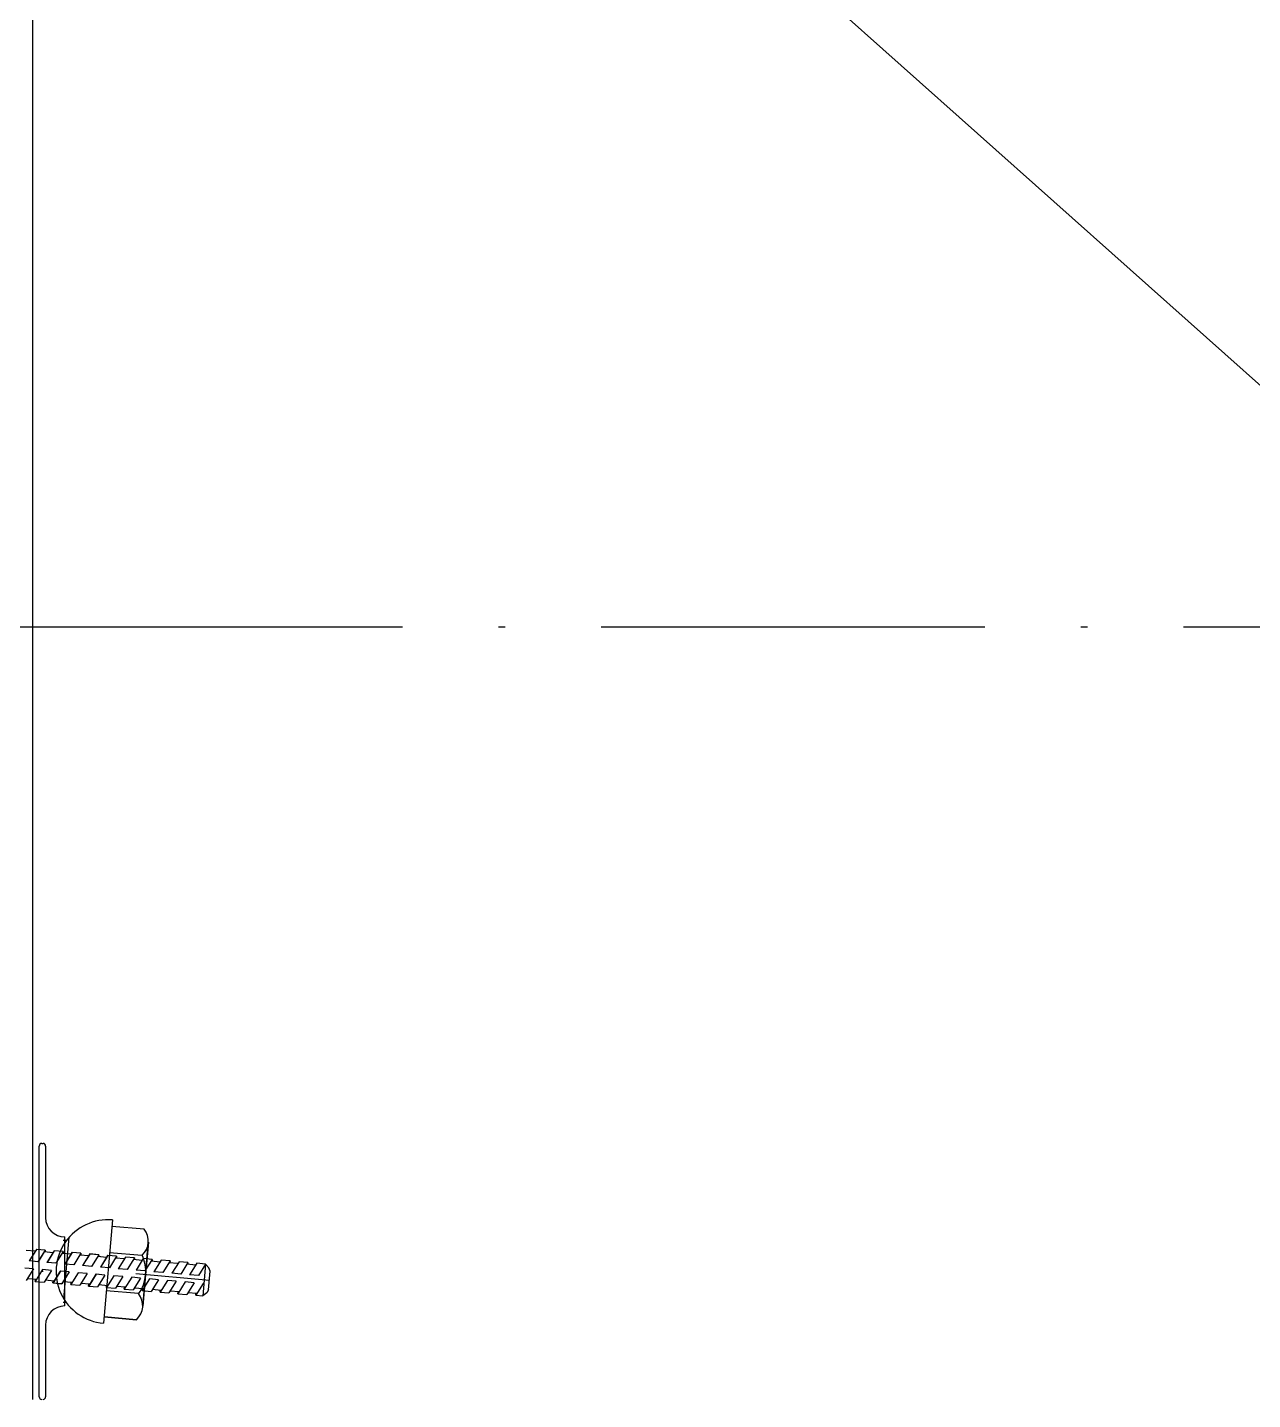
# Model space of a CAD drawing. Header units: millimetres. Extents: x -1985 to 969, y 203 to 500.
# Drawn here: x -1730.56 to -1711.42, y 398.95 to 420.4 of the extents above; entities that cross this region are included whole.
import ezdxf

# ---------------------------------------------------------------- set-up
doc = ezdxf.new("R2010")
doc.units = ezdxf.units.MM
doc.linetypes.add('ACAD_ISO10W100', pattern=[18, 12, -3, 0, -3])
for name, color, linetype in [('А_1500', 7, 'Continuous'), ('А_1500_Г', 7, 'Continuous'), ('А_1500_Ось', 252, 'Continuous'), ('А_1500_Ш', 7, 'Continuous'), ('А_16', 7, 'Continuous')]:
    doc.layers.add(name, color=color, linetype=linetype)
doc.layers.add('Сетка', color=7, linetype='ограждение1', lineweight=30)
doc.linetypes.add('ограждение1', pattern='A,6.35,-2.54,[133,ltypeshp.shx,S=2.54,R=0,X=-2.54,Y=0],-2.54,25.4', length=36.83)

msp = doc.modelspace()

# ---------------------------------------------------------------- linework, layer by layer
msp.add_line((-1738.039, 438.644), (-1708.424, 412.237))
at = {"color": 7}
msp.add_line((-1730.381, 401.008), (-1730.381, 402.008), dxfattribs=at)
at = {"layer": 'А_1500'}
for p, q in [((-1730.443, 401.273), (-1730.583, 401.285)), ((-1730.425, 401.301), (-1730.538, 401.12)), ((-1730.288, 401.289), (-1730.427, 401.301)), ((-1730.286, 401.289), (-1730.425, 401.301)), ((-1730.288, 401.289), (-1730.401, 401.108)), ((-1730.286, 401.289), (-1730.399, 401.108)), ((-1730.166, 401.249), (-1730.306, 401.261)), ((-1730.164, 401.248), (-1730.303, 401.26)), ((-1730.288, 401.289), (-1730.29, 401.259)), ((-1730.286, 401.289), (-1730.288, 401.259)), ((-1730.148, 401.277), (-1730.261, 401.096)), ((-1730.146, 401.277), (-1730.259, 401.096)), ((-1730.009, 401.265), (-1730.148, 401.277)), ((-1730.006, 401.265), (-1730.146, 401.277)), ((-1730.009, 401.265), (-1730.122, 401.084)), ((-1730.006, 401.265), (-1730.119, 401.084)), ((-1729.886, 401.224), (-1730.026, 401.236)), ((-1729.886, 401.224), (-1730.024, 401.236)), ((-1730.009, 401.265), (-1730.011, 401.235)), ((-1730.006, 401.265), (-1730.009, 401.235)), ((-1729.869, 401.253), (-1729.982, 401.072)), ((-1729.868, 401.253), (-1729.981, 401.072)), ((-1729.729, 401.241), (-1729.869, 401.253)), ((-1729.728, 401.241), (-1729.868, 401.253)), ((-1729.729, 401.241), (-1729.842, 401.06)), ((-1729.728, 401.241), (-1729.841, 401.06)), ((-1729.607, 401.2), (-1729.747, 401.212)), ((-1729.729, 401.241), (-1729.732, 401.211)), ((-1729.728, 401.241), (-1729.731, 401.211)), ((-1729.59, 401.229), (-1729.703, 401.047)), ((-1729.589, 401.228), (-1729.702, 401.047)), ((-1729.45, 401.216), (-1729.59, 401.229)), ((-1729.449, 401.216), (-1729.589, 401.228)), ((-1729.45, 401.216), (-1729.563, 401.035)), ((-1729.449, 401.216), (-1729.562, 401.035)), ((-1729.45, 401.216), (-1729.453, 401.187)), ((-1729.449, 401.216), (-1729.452, 401.187)), ((-1730.468, 400.996), (-1730.607, 401.009)), ((-1730.401, 401.108), (-1730.54, 401.12)), ((-1730.399, 401.108), (-1730.538, 401.12)), ((-1730.122, 401.084), (-1730.261, 401.096)), ((-1730.119, 401.084), (-1730.259, 401.096)), ((-1729.842, 401.06), (-1729.982, 401.072)), ((-1729.841, 401.06), (-1729.981, 401.072)), ((-1729.606, 401.2), (-1729.746, 401.212)), ((-1729.563, 401.035), (-1729.703, 401.047)), ((-1729.562, 401.035), (-1729.702, 401.047)), ((-1729.329, 401.176), (-1729.468, 401.188)), ((-1729.328, 401.176), (-1729.467, 401.188)), ((-1729.312, 401.204), (-1729.424, 401.023)), ((-1729.285, 401.011), (-1729.424, 401.023)), ((-1729.31, 401.204), (-1729.423, 401.023)), ((-1729.284, 401.011), (-1729.423, 401.023)), ((-1729.172, 401.192), (-1729.312, 401.204)), ((-1729.171, 401.192), (-1729.31, 401.204)), ((-1729.172, 401.192), (-1729.285, 401.011)), ((-1729.171, 401.192), (-1729.284, 401.011)), ((-1729.05, 401.152), (-1729.19, 401.164)), ((-1729.172, 401.192), (-1729.175, 401.163)), ((-1729.032, 401.18), (-1729.145, 400.999)), ((-1729.006, 400.987), (-1729.145, 400.999)), ((-1728.893, 401.168), (-1729.032, 401.18)), ((-1728.893, 401.168), (-1729.006, 400.987)), ((-1728.772, 401.128), (-1728.911, 401.14)), ((-1728.893, 401.168), (-1728.895, 401.138)), ((-1728.754, 401.156), (-1728.867, 400.975)), ((-1728.615, 401.144), (-1728.754, 401.156)), ((-1728.615, 401.144), (-1728.728, 400.963)), ((-1728.493, 401.103), (-1728.632, 401.116)), ((-1728.615, 401.144), (-1728.617, 401.114)), ((-1728.475, 401.132), (-1728.588, 400.951)), ((-1728.335, 401.12), (-1728.475, 401.132)), ((-1728.335, 401.12), (-1728.448, 400.939)), ((-1728.214, 401.079), (-1728.353, 401.091)), ((-1728.335, 401.12), (-1728.338, 401.09)), ((-1728.196, 401.108), (-1728.309, 400.927)), ((-1728.056, 401.096), (-1728.196, 401.108)), ((-1728.056, 401.096), (-1728.169, 400.915)), ((-1727.935, 401.055), (-1728.074, 401.067)), ((-1728.056, 401.096), (-1728.059, 401.066)), ((-1727.917, 401.083), (-1728.03, 400.902)), ((-1727.78, 401.072), (-1727.917, 401.083)), ((-1727.78, 401.072), (-1727.89, 400.89)), ((-1727.78, 401.072), (-1727.823, 400.573)), ((-1727.729, 401.012), (-1727.78, 401.072)), ((-1727.709, 400.961), (-1727.729, 401.012)), ((-1730.468, 400.996), (-1730.583, 400.813)), ((-1730.425, 400.829), (-1730.565, 400.841)), ((-1730.331, 400.985), (-1730.445, 400.801)), ((-1730.445, 400.801), (-1730.306, 400.789)), ((-1730.328, 400.984), (-1730.443, 400.801)), ((-1730.443, 400.801), (-1730.44, 400.831)), ((-1730.443, 400.801), (-1730.303, 400.789)), ((-1730.191, 400.972), (-1730.331, 400.985)), ((-1730.189, 400.972), (-1730.328, 400.984)), ((-1730.191, 400.972), (-1730.306, 400.789)), ((-1730.189, 400.972), (-1730.303, 400.789)), ((-1730.148, 400.805), (-1730.288, 400.817)), ((-1730.147, 400.805), (-1730.286, 400.817)), ((-1730.051, 400.96), (-1730.166, 400.777)), ((-1730.166, 400.777), (-1730.163, 400.807)), ((-1730.05, 400.96), (-1730.165, 400.777)), ((-1730.165, 400.777), (-1730.162, 400.807)), ((-1729.912, 400.948), (-1730.051, 400.96)), ((-1729.911, 400.948), (-1730.05, 400.96)), ((-1729.912, 400.948), (-1730.026, 400.765)), ((-1729.911, 400.948), (-1730.025, 400.764)), ((-1729.869, 400.781), (-1730.008, 400.793)), ((-1729.868, 400.781), (-1730.007, 400.793)), ((-1729.772, 400.936), (-1729.887, 400.752)), ((-1729.771, 400.936), (-1729.886, 400.752)), ((-1729.633, 400.924), (-1729.772, 400.936)), ((-1729.632, 400.924), (-1729.771, 400.936)), ((-1729.633, 400.924), (-1729.747, 400.74)), ((-1729.632, 400.924), (-1729.746, 400.74)), ((-1729.494, 400.912), (-1729.609, 400.728)), ((-1729.493, 400.912), (-1729.607, 400.728)), ((-1729.354, 400.9), (-1729.494, 400.912)), ((-1729.353, 400.9), (-1729.493, 400.912)), ((-1729.354, 400.9), (-1729.469, 400.716)), ((-1729.353, 400.9), (-1729.468, 400.716)), ((-1729.215, 400.888), (-1729.329, 400.704)), ((-1729.214, 400.888), (-1729.328, 400.704)), ((-1729.075, 400.876), (-1729.215, 400.888)), ((-1729.075, 400.876), (-1729.19, 400.692)), ((-1728.936, 400.864), (-1729.051, 400.68)), ((-1728.797, 400.852), (-1728.936, 400.864)), ((-1728.797, 400.852), (-1728.912, 400.668)), ((-1728.728, 400.963), (-1728.867, 400.975)), ((-1728.657, 400.839), (-1728.772, 400.656)), ((-1728.518, 400.827), (-1728.657, 400.839)), ((-1728.518, 400.827), (-1728.632, 400.644)), ((-1728.448, 400.939), (-1728.588, 400.951)), ((-1728.378, 400.815), (-1728.493, 400.632)), ((-1728.239, 400.803), (-1728.378, 400.815)), ((-1728.239, 400.803), (-1728.353, 400.619)), ((-1728.169, 400.915), (-1728.309, 400.927)), ((-1728.099, 400.791), (-1728.214, 400.607)), ((-1727.96, 400.779), (-1728.099, 400.791)), ((-1727.89, 400.89), (-1728.03, 400.902)), ((-1727.734, 400.67), (-1727.709, 400.961)), ((-1730.166, 400.777), (-1730.026, 400.765)), ((-1730.165, 400.777), (-1730.025, 400.764)), ((-1729.887, 400.752), (-1729.884, 400.782)), ((-1729.887, 400.752), (-1729.747, 400.74)), ((-1729.886, 400.752), (-1729.883, 400.782)), ((-1729.886, 400.752), (-1729.746, 400.74)), ((-1729.591, 400.757), (-1729.729, 400.769)), ((-1729.589, 400.757), (-1729.728, 400.769)), ((-1729.609, 400.728), (-1729.606, 400.758)), ((-1729.609, 400.728), (-1729.469, 400.716)), ((-1729.607, 400.728), (-1729.605, 400.758)), ((-1729.607, 400.728), (-1729.468, 400.716)), ((-1729.311, 400.733), (-1729.451, 400.745)), ((-1729.31, 400.733), (-1729.45, 400.745)), ((-1729.329, 400.704), (-1729.327, 400.734)), ((-1729.329, 400.704), (-1729.19, 400.692)), ((-1729.328, 400.704), (-1729.326, 400.734)), ((-1729.328, 400.704), (-1729.189, 400.692)), ((-1729.033, 400.709), (-1729.172, 400.721)), ((-1729.051, 400.68), (-1729.048, 400.71)), ((-1729.051, 400.68), (-1728.912, 400.668)), ((-1728.754, 400.684), (-1728.894, 400.697)), ((-1728.772, 400.656), (-1728.769, 400.686)), ((-1728.772, 400.656), (-1728.632, 400.644)), ((-1728.475, 400.66), (-1728.615, 400.672)), ((-1728.493, 400.632), (-1728.49, 400.662)), ((-1728.493, 400.632), (-1728.353, 400.619)), ((-1728.196, 400.636), (-1728.335, 400.648)), ((-1728.214, 400.607), (-1728.211, 400.637)), ((-1728.214, 400.607), (-1728.074, 400.595)), ((-1727.96, 400.779), (-1728.074, 400.595)), ((-1727.918, 400.612), (-1728.056, 400.624)), ((-1727.821, 400.767), (-1727.935, 400.583)), ((-1727.935, 400.583), (-1727.933, 400.613)), ((-1727.935, 400.583), (-1727.823, 400.573)), ((-1727.763, 400.624), (-1727.823, 400.574)), ((-1727.806, 400.766), (-1727.821, 400.767)), ((-1727.734, 400.67), (-1727.763, 400.624))]:
    msp.add_line(p, q, dxfattribs=at)
at = {"layer": 'А_1500_Г'}
for p, q in [((-1729.237, 401.76), (-1729.377, 400.147)), ((-1728.739, 401.616), (-1729.245, 401.66)), ((-1729.281, 401.254), (-1728.775, 401.21)), ((-1728.674, 401.412), (-1728.718, 400.902)), ((-1728.718, 400.902), (-1728.676, 401.39)), ((-1728.762, 400.392), (-1728.718, 400.902)), ((-1728.718, 400.902), (-1728.76, 400.414)), ((-1728.827, 400.609), (-1729.333, 400.653)), ((-1729.368, 400.246), (-1728.862, 400.202)), ((-1728.862, 400.202), (-1729.368, 400.246))]:
    msp.add_line(p, q, dxfattribs=at)
for centre, radius, start, end in [((-1729.307, 400.953), 0.81, 85.0426, 265.0449), ((-1728.973, 401.432), 0.298, 311.8218, 38.2656), ((-1729.311, 400.954), 0.595, 355.0437, 25.5169), ((-1729.311, 400.954), 0.595, 324.5706, 355.0437), ((-1729.061, 400.424), 0.298, 311.8218, 38.2656)]:
    msp.add_arc(centre, radius, start, end, dxfattribs=at)
at = {"layer": 'А_1500_Ось'}
msp.add_line((-1727.722, 400.816), (-1728.872, 400.916), dxfattribs=at)
at = {"layer": 'А_1500_Ш'}
for p, q in [((-1730.341, 402.956), (-1730.321, 402.956)), ((-1730.381, 400.956), (-1730.381, 402.916)), ((-1730.281, 402.916), (-1730.281, 401.796)), ((-1729.981, 401.496), (-1729.981, 401.496)), ((-1729.981, 400.416), (-1729.981, 401.496)), ((-1730.381, 398.996), (-1730.381, 400.956)), ((-1730.321, 400.956), (-1730.341, 400.956)), ((-1729.981, 400.416), (-1729.981, 400.416)), ((-1730.281, 400.116), (-1730.281, 398.996))]:
    msp.add_line(p, q, dxfattribs=at)
at = {"layer": 'А_1500_Ш', "color": 253}
for points in [[(-1729.955, 401.437), (-1730.008, 401.437)], [(-1729.995, 400.527), (-1729.911, 401.492)], [(-1729.955, 400.469), (-1730.008, 400.469)]]:
    msp.add_lwpolyline(points, dxfattribs=at)
at = {"layer": 'А_1500_Ш'}
for centre, radius, start, end in [((-1730.341, 402.916), 0.04, 90, 180), ((-1730.321, 402.916), 0.04, 0, 90), ((-1729.981, 401.796), 0.3, 180, 270), ((-1729.981, 400.116), 0.3, 90, 180), ((-1730.341, 398.996), 0.04, 180, 270), ((-1730.321, 398.996), 0.04, 270, 0)]:
    msp.add_arc(centre, radius, start, end, dxfattribs=at)
at = {"layer": 'А_16', "color": 250, "linetype": 'ACAD_ISO10W100', "ltscale": 0.5}
msp.add_line((-1730.702, 411.032), (-1636.702, 411.032), dxfattribs=at)
at = {"layer": 'Сетка', "linetype": 'ограждение1', "lineweight": 30, "ltscale": 2}
msp.add_line((-1730.483, 398.954), (-1730.483, 430.628), dxfattribs=at)

doc.saveas('drawing.dxf')
